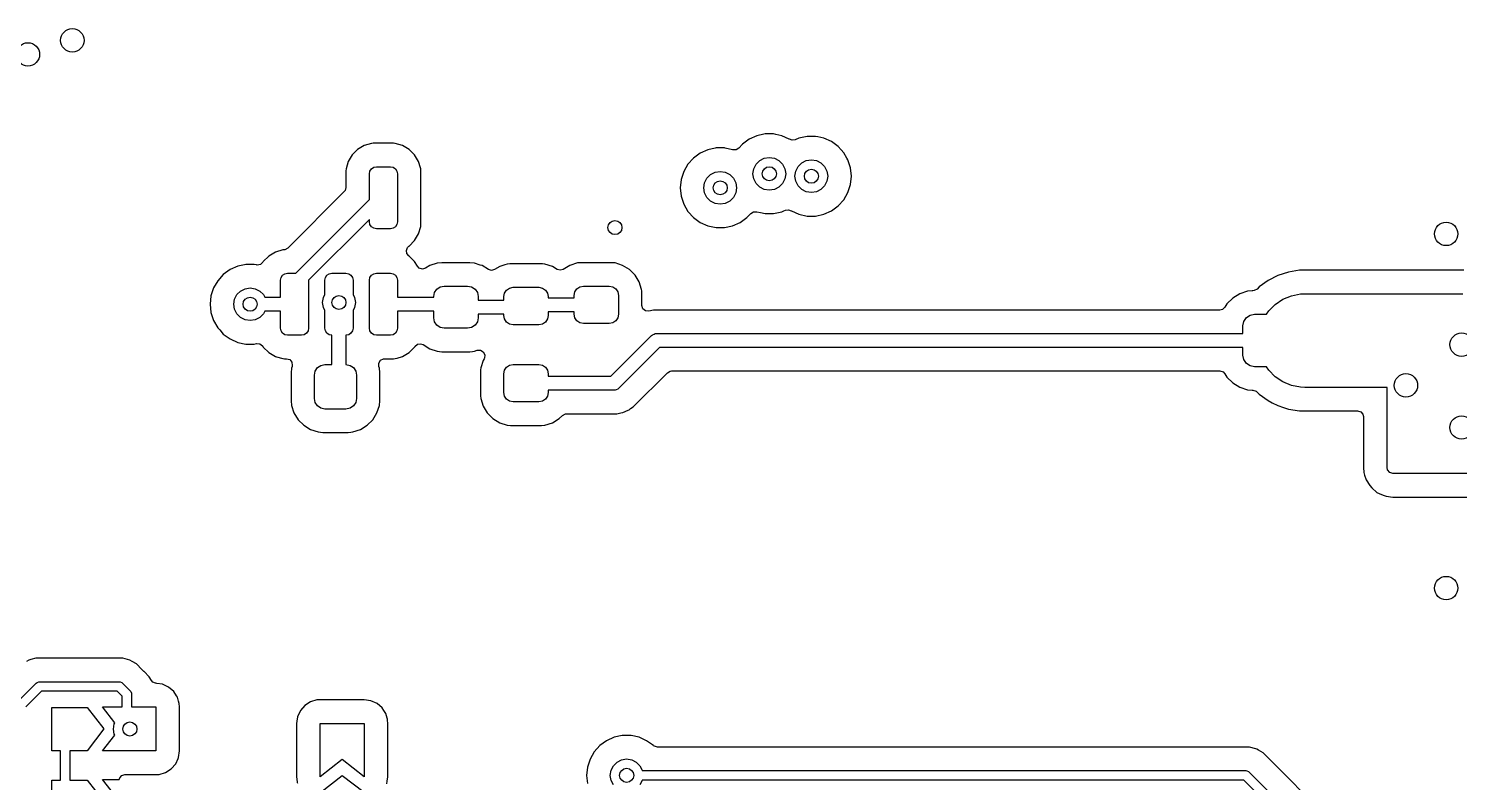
# Model space of a CAD drawing. Extents: x 70 to 224, y -154 to -54.
# Drawn here: x 137.47 to 168.05, y -88.85 to -72.75 of the extents above; entities that cross this region are included whole.
import ezdxf

# ---------------------------------------------------------------- set-up
doc = ezdxf.new("R2010")
doc.units = 0
doc.layers.add('BLACK', color=7, linetype='CONTINUOUS')

msp = doc.modelspace()

# ---------------------------------------------------------------- linework, layer by layer
at = {"layer": 'BLACK', "linetype": 'CONTINUOUS'}
for p, q in [((144.797426, -75.202402), (144.639606, -75.248254)), ((144.797432, -75.202401), (144.797426, -75.202402)), ((144.834298, -75.1995), (144.797432, -75.202401)), ((144.834306, -75.1995), (144.834298, -75.1995)), ((145.265694, -75.1995), (144.834306, -75.1995)), ((145.265701, -75.1995), (145.265694, -75.1995)), ((145.302567, -75.202401), (145.265701, -75.1995)), ((145.302573, -75.202402), (145.302567, -75.202401)), ((145.460393, -75.248254), (145.302573, -75.202402)), ((152.727768, -75.214475), (152.648203, -75.30284)), ((152.872408, -75.109387), (152.727768, -75.214475)), ((153.035728, -75.036672), (152.872408, -75.109387)), ((153.035733, -75.03667), (153.035728, -75.036672)), ((153.179954, -75.006015), (153.035733, -75.03667)), ((153.210609, -74.9995), (153.179954, -75.006015)), ((153.389391, -74.9995), (153.210609, -74.9995)), ((153.436594, -75.009533), (153.389391, -74.9995)), ((153.564265, -75.03667), (153.436594, -75.009533)), ((153.564267, -75.036671), (153.564265, -75.03667)), ((153.727593, -75.109388), (153.564267, -75.036671)), ((153.727594, -75.109389), (153.727593, -75.109388)), ((153.731214, -75.112019), (153.727594, -75.109389)), ((153.785284, -75.134265), (153.731214, -75.112019)), ((153.854534, -75.124981), (153.785284, -75.134265)), ((153.934178, -75.089522), (153.854534, -75.124981)), ((153.934183, -75.08952), (153.934178, -75.089522)), ((154.071888, -75.06025), (153.934183, -75.08952)), ((154.109058, -75.05235), (154.071888, -75.06025)), ((154.28784, -75.05235), (154.109058, -75.05235)), ((154.335043, -75.062383), (154.28784, -75.05235)), ((154.462714, -75.08952), (154.335043, -75.062383)), ((154.462716, -75.089521), (154.462714, -75.08952)), ((154.626042, -75.162238), (154.462716, -75.089521)), ((154.770679, -75.267324), (154.626042, -75.162238)), ((144.381917, -75.448137), (144.298255, -75.589603)), ((144.381923, -75.448129), (144.381917, -75.448137)), ((144.498129, -75.331923), (144.381923, -75.448129)), ((144.498137, -75.331917), (144.498129, -75.331923)), ((144.639603, -75.248255), (144.498137, -75.331917)), ((144.639606, -75.248254), (144.639603, -75.248255)), ((145.460396, -75.248255), (145.460393, -75.248254)), ((145.601862, -75.331917), (145.460396, -75.248255)), ((145.60187, -75.331923), (145.601862, -75.331917)), ((145.718076, -75.448129), (145.60187, -75.331923)), ((145.718079, -75.448133), (145.718076, -75.448129)), ((145.718081, -75.448135), (145.718079, -75.448133)), ((145.801744, -75.589602), (145.718081, -75.448135)), ((151.677768, -75.514475), (151.55814, -75.647336)), ((151.822408, -75.409387), (151.677768, -75.514475)), ((151.985728, -75.336672), (151.822408, -75.409387)), ((151.985733, -75.33667), (151.985728, -75.336672)), ((152.144896, -75.30284), (151.985733, -75.33667)), ((152.160609, -75.2995), (152.144896, -75.30284)), ((152.339391, -75.2995), (152.160609, -75.2995)), ((152.355104, -75.30284), (152.339391, -75.2995)), ((152.514262, -75.336669), (152.355104, -75.30284)), ((152.517738, -75.337799), (152.514262, -75.336669)), ((152.518859, -75.338157), (152.517738, -75.337799)), ((152.588716, -75.339488), (152.518859, -75.338157)), ((152.648203, -75.30284), (152.588716, -75.339488)), ((153.094275, -75.566844), (153.191844, -75.51713)), ((153.191844, -75.51713), (153.3, -75.5)), ((153.3, -75.5), (153.408156, -75.51713)), ((153.408156, -75.51713), (153.505725, -75.566844)), ((154.77068, -75.267325), (154.770679, -75.267324)), ((154.770681, -75.267326), (154.77068, -75.267325)), ((154.770684, -75.267328), (154.770681, -75.267326)), ((154.834135, -75.337799), (154.770684, -75.267328)), ((154.890308, -75.400185), (154.834135, -75.337799)), ((154.957524, -75.516607), (154.890308, -75.400185)), ((154.979698, -75.555014), (154.957524, -75.516607)), ((144.252401, -75.747432), (144.2495, -75.784298)), ((144.2495, -75.784298), (144.2495, -76.14293)), ((144.252402, -75.747426), (144.252401, -75.747432)), ((144.298254, -75.589606), (144.252402, -75.747426)), ((144.298255, -75.589603), (144.298254, -75.589606)), ((144.75, -75.85), (144.761418, -75.792597)), ((144.75, -76.401606), (144.75, -75.85)), ((144.761418, -75.792597), (144.793934, -75.743934)), ((144.793934, -75.743934), (144.842597, -75.711418)), ((144.842597, -75.711418), (144.9, -75.7)), ((144.9, -75.7), (145.2, -75.7)), ((145.2, -75.7), (145.257403, -75.711418)), ((145.257403, -75.711418), (145.306066, -75.743934)), ((145.306066, -75.743934), (145.338582, -75.792597)), ((145.338582, -75.792597), (145.35, -75.85)), ((145.35, -75.85), (145.35, -76.875)), ((145.801744, -75.589603), (145.801744, -75.589602)), ((145.801745, -75.589606), (145.801744, -75.589603)), ((145.841093, -75.725042), (145.801745, -75.589606)), ((145.847598, -75.747431), (145.841093, -75.725042)), ((145.8505, -75.784306), (145.847598, -75.747431)), ((145.8505, -76.15), (145.8505, -75.784306)), ((151.468747, -75.80217), (151.413504, -75.972192)), ((151.46875, -75.802164), (151.468747, -75.80217)), ((151.55814, -75.647336), (151.46875, -75.802164)), ((152.044275, -75.866844), (152.141844, -75.81713)), ((152.141844, -75.81713), (152.25, -75.8)), ((152.25, -75.8), (152.358156, -75.81713)), ((152.358156, -75.81713), (152.455725, -75.866844)), ((152.95, -75.85), (152.96713, -75.741844)), ((152.96713, -75.958156), (152.95, -75.85)), ((152.96713, -75.741844), (153.016844, -75.644275)), ((153.016844, -75.644275), (153.094275, -75.566844)), ((153.505725, -75.566844), (153.583156, -75.644275)), ((153.583156, -75.644275), (153.63287, -75.741844)), ((153.63287, -75.741844), (153.65, -75.85)), ((153.65, -75.85), (153.63287, -75.958156)), ((153.848449, -75.90285), (153.865579, -75.794694)), ((153.865579, -75.794694), (153.915293, -75.697125)), ((153.915293, -75.697125), (153.992724, -75.619694)), ((153.992724, -75.619694), (154.090293, -75.56998)), ((154.090293, -75.56998), (154.198449, -75.55285)), ((154.198449, -75.55285), (154.306605, -75.56998)), ((154.306605, -75.56998), (154.404174, -75.619694)), ((154.404174, -75.619694), (154.481605, -75.697125)), ((154.481605, -75.697125), (154.531319, -75.794694)), ((154.531319, -75.794694), (154.548449, -75.90285)), ((154.979701, -75.55502), (154.979698, -75.555014)), ((155.000517, -75.619086), (154.979701, -75.55502)), ((155.034946, -75.725047), (155.000517, -75.619086)), ((155.053634, -75.90285), (155.034946, -75.725047)), ((144.2495, -76.14293), (144.229815, -76.209969)), ((145.8505, -76.940694), (145.8505, -76.15)), ((151.413503, -75.972194), (151.394815, -76.15)), ((151.394815, -76.15), (151.413503, -76.327805)), ((151.413504, -75.972192), (151.413503, -75.972194)), ((151.9, -76.15), (151.91713, -76.041844)), ((151.91713, -76.258156), (151.9, -76.15)), ((151.91713, -76.041844), (151.966844, -75.944275)), ((151.966844, -75.944275), (152.044275, -75.866844)), ((152.455725, -75.866844), (152.533156, -75.944275)), ((152.533156, -75.944275), (152.58287, -76.041844)), ((152.58287, -76.041844), (152.6, -76.15)), ((152.6, -76.15), (152.58287, -76.258156)), ((153.016844, -76.055725), (152.96713, -75.958156)), ((153.094275, -76.133156), (153.016844, -76.055725)), ((153.191844, -76.18287), (153.094275, -76.133156)), ((153.505725, -76.133156), (153.408156, -76.18287)), ((153.583156, -76.055725), (153.505725, -76.133156)), ((153.63287, -75.958156), (153.583156, -76.055725)), ((153.865579, -76.011006), (153.848449, -75.90285)), ((153.915293, -76.108575), (153.865579, -76.011006)), ((153.992724, -76.186006), (153.915293, -76.108575)), ((154.481605, -76.108575), (154.404174, -76.186006)), ((154.531319, -76.011006), (154.481605, -76.108575)), ((154.548449, -75.90285), (154.531319, -76.011006)), ((154.979699, -76.250685), (155.034946, -76.080653)), ((155.034946, -76.080653), (155.053634, -75.90285)), ((144.213181, -76.230611), (143.004628, -77.439163)), ((143.176606, -77.975), (144.75, -76.401606)), ((144.229815, -76.209969), (144.213181, -76.230611)), ((151.413503, -76.327805), (151.413504, -76.327807)), ((151.413504, -76.327807), (151.468747, -76.497829)), ((151.966844, -76.355725), (151.91713, -76.258156)), ((152.044275, -76.433156), (151.966844, -76.355725)), ((152.141844, -76.48287), (152.044275, -76.433156)), ((152.455725, -76.433156), (152.358156, -76.48287)), ((152.533156, -76.355725), (152.455725, -76.433156)), ((152.58287, -76.258156), (152.533156, -76.355725)), ((153.3, -76.2), (153.191844, -76.18287)), ((153.408156, -76.18287), (153.3, -76.2)), ((154.090293, -76.23572), (153.992724, -76.186006)), ((154.198449, -76.25285), (154.090293, -76.23572)), ((154.306605, -76.23572), (154.198449, -76.25285)), ((154.404174, -76.186006), (154.306605, -76.23572)), ((154.770679, -76.538376), (154.890308, -76.405515)), ((154.890308, -76.405515), (154.979699, -76.250685)), ((151.468747, -76.497829), (151.46875, -76.497835)), ((151.46875, -76.497835), (151.558141, -76.652665)), ((151.558141, -76.652665), (151.567744, -76.66333)), ((151.567744, -76.66333), (151.677764, -76.785521)), ((152.25, -76.5), (152.141844, -76.48287)), ((152.358156, -76.48287), (152.25, -76.5)), ((152.82223, -76.785526), (152.901795, -76.697159)), ((152.901795, -76.697159), (152.961281, -76.660512)), ((152.961281, -76.660512), (153.031138, -76.661841)), ((153.031138, -76.661841), (153.032269, -76.662203)), ((153.032269, -76.662203), (153.03573, -76.663327)), ((153.03573, -76.663327), (153.035733, -76.663329)), ((153.035733, -76.663329), (153.035735, -76.663329)), ((153.035735, -76.663329), (153.035737, -76.66333)), ((153.035737, -76.66333), (153.108023, -76.678694)), ((153.108023, -76.678694), (153.210609, -76.7005)), ((153.210609, -76.7005), (153.21061, -76.7005)), ((153.21061, -76.7005), (153.389389, -76.7005)), ((153.389389, -76.7005), (153.389391, -76.7005)), ((153.389391, -76.7005), (153.564267, -76.663329)), ((153.564267, -76.663329), (153.608889, -76.643462)), ((153.608889, -76.643462), (153.643912, -76.627869)), ((153.643912, -76.627869), (153.713162, -76.618584)), ((153.713162, -76.618584), (153.767232, -76.640829)), ((153.767232, -76.640829), (153.770856, -76.643462)), ((153.770856, -76.643462), (153.934182, -76.716179)), ((153.934182, -76.716179), (154.109058, -76.75335)), ((154.109058, -76.75335), (154.109059, -76.75335)), ((154.109059, -76.75335), (154.287838, -76.75335)), ((154.287838, -76.75335), (154.28784, -76.75335)), ((154.28784, -76.75335), (154.462716, -76.716179)), ((154.462716, -76.716179), (154.626042, -76.643462)), ((154.626042, -76.643462), (154.770679, -76.538376)), ((144.75, -76.82587), (143.45, -78.12587)), ((144.75, -76.875), (144.75, -76.82587)), ((144.761418, -76.932403), (144.75, -76.875)), ((144.793934, -76.981066), (144.761418, -76.932403)), ((144.842597, -77.013582), (144.793934, -76.981066)), ((144.9, -77.025), (144.842597, -77.013582)), ((145.2, -77.025), (144.9, -77.025)), ((145.257403, -77.013582), (145.2, -77.025)), ((145.306066, -76.981066), (145.257403, -77.013582)), ((145.338582, -76.932403), (145.306066, -76.981066)), ((145.35, -76.875), (145.338582, -76.932403)), ((145.801744, -77.135398), (145.847598, -76.977569)), ((145.847598, -76.977569), (145.8505, -76.940694)), ((151.677764, -76.785521), (151.677767, -76.785523)), ((151.677767, -76.785523), (151.67777, -76.785526)), ((151.67777, -76.785526), (151.822407, -76.890612)), ((151.822407, -76.890612), (151.985733, -76.963329)), ((151.985733, -76.963329), (152.160609, -77.0005)), ((152.160609, -77.0005), (152.16061, -77.0005)), ((152.16061, -77.0005), (152.339389, -77.0005)), ((152.339389, -77.0005), (152.339391, -77.0005)), ((152.339391, -77.0005), (152.514267, -76.963329)), ((152.514267, -76.963329), (152.677593, -76.890612)), ((152.677593, -76.890612), (152.82223, -76.785526)), ((145.601865, -77.393081), (145.718081, -77.276865)), ((145.718081, -77.276865), (145.801744, -77.135398)), ((142.598133, -77.60692), (142.48192, -77.723134)), ((142.598137, -77.606917), (142.598133, -77.60692)), ((142.739603, -77.523255), (142.598137, -77.606917)), ((142.739606, -77.523254), (142.739603, -77.523255)), ((142.897426, -77.477402), (142.739606, -77.523254)), ((142.897431, -77.477401), (142.897426, -77.477402)), ((142.926677, -77.4751), (142.897431, -77.477401)), ((142.943305, -77.472648), (142.926677, -77.4751)), ((143.004628, -77.439163), (142.943305, -77.472648)), ((145.541362, -77.486923), (145.568006, -77.422333)), ((145.553866, -77.555664), (145.541362, -77.486923)), ((145.596409, -77.601227), (145.553866, -77.555664)), ((145.568006, -77.422333), (145.595921, -77.398144)), ((145.595702, -77.397861), (145.600911, -77.39382)), ((145.595921, -77.398144), (145.595702, -77.397861)), ((145.595702, -77.602139), (145.596409, -77.601227)), ((145.601353, -77.606522), (145.595702, -77.602139)), ((145.600911, -77.39382), (145.60155, -77.393267)), ((145.601549, -77.606732), (145.601353, -77.606522)), ((145.601865, -77.606919), (145.601549, -77.606732)), ((145.60155, -77.393267), (145.601865, -77.393081)), ((145.601866, -77.60692), (145.601865, -77.606919)), ((145.60187, -77.606923), (145.601866, -77.60692)), ((145.718076, -77.723129), (145.60187, -77.606923)), ((141.772408, -77.896887), (141.627768, -78.001975)), ((141.935728, -77.824172), (141.772408, -77.896887)), ((141.935733, -77.82417), (141.935728, -77.824172)), ((142.079954, -77.793515), (141.935733, -77.82417)), ((142.110609, -77.787), (142.079954, -77.793515)), ((142.289391, -77.787), (142.110609, -77.787)), ((142.332, -77.796056), (142.289391, -77.787)), ((142.339713, -77.797696), (142.332, -77.796056)), ((142.352407, -77.799713), (142.339713, -77.797696)), ((142.421149, -77.787212), (142.352407, -77.799713)), ((142.472221, -77.739531), (142.421149, -77.787212)), ((142.481914, -77.723142), (142.472221, -77.739531)), ((142.48192, -77.723134), (142.481914, -77.723142)), ((142.893934, -78.018934), (142.942597, -77.986418)), ((142.942597, -77.986418), (143, -77.975)), ((143, -77.975), (143.176606, -77.975)), ((143.843934, -78.018934), (143.892597, -77.986418)), ((143.892597, -77.986418), (143.95, -77.975)), ((143.95, -77.975), (144.25, -77.975)), ((144.25, -77.975), (144.307403, -77.986418)), ((144.307403, -77.986418), (144.356066, -78.018934)), ((144.793934, -78.018934), (144.842597, -77.986418)), ((144.842597, -77.986418), (144.9, -77.975)), ((144.9, -77.975), (145.2, -77.975)), ((145.2, -77.975), (145.257403, -77.986418)), ((145.257403, -77.986418), (145.306066, -78.018934)), ((145.718079, -77.723133), (145.718076, -77.723129)), ((145.718081, -77.723135), (145.718079, -77.723133)), ((145.777832, -77.82417), (145.718081, -77.723135)), ((145.779104, -77.82632), (145.777832, -77.82417)), ((145.816877, -77.866255), (145.779104, -77.82632)), ((145.88354, -77.887178), (145.816877, -77.866255)), ((145.950933, -77.868738), (145.88354, -77.887178)), ((146.0413, -77.812998), (145.950933, -77.868738)), ((146.041305, -77.812996), (146.0413, -77.812998)), ((146.202289, -77.759651), (146.041305, -77.812996)), ((146.202292, -77.75965), (146.202289, -77.759651)), ((146.301644, -77.749501), (146.202292, -77.75965)), ((146.301662, -77.7495), (146.301644, -77.749501)), ((146.898346, -77.7495), (146.301662, -77.7495)), ((146.997709, -77.759651), (146.898346, -77.7495)), ((147.118608, -77.799713), (146.997709, -77.759651)), ((147.158697, -77.812997), (147.118608, -77.799713)), ((147.158699, -77.812998), (147.158697, -77.812997)), ((147.158705, -77.813001), (147.158699, -77.812998)), ((147.295871, -77.897607), (147.158705, -77.813001)), ((147.357563, -77.916022), (147.295871, -77.897607)), ((147.425117, -77.898186), (147.357563, -77.916022)), ((147.535391, -77.831523), (147.425117, -77.898186)), ((147.558982, -77.824172), (147.535391, -77.831523)), ((147.643948, -77.797696), (147.558982, -77.824172)), ((147.697807, -77.780913), (147.643948, -77.797696)), ((147.749145, -77.776248), (147.697807, -77.780913)), ((147.768384, -77.7745), (147.749145, -77.776248)), ((148.431616, -77.7745), (147.768384, -77.7745)), ((148.452778, -77.776423), (148.431616, -77.7745)), ((148.502192, -77.780913), (148.452778, -77.776423)), ((148.502194, -77.780913), (148.502192, -77.780913)), ((148.502196, -77.780914), (148.502194, -77.780913)), ((148.664606, -77.831522), (148.502196, -77.780914)), ((148.765173, -77.892317), (148.664606, -77.831522)), ((148.825917, -77.910153), (148.765173, -77.892317)), ((148.893472, -77.892317), (148.825917, -77.910153)), ((149.035393, -77.806522), (148.893472, -77.892317)), ((149.197807, -77.755913), (149.035393, -77.806522)), ((149.249145, -77.751248), (149.197807, -77.755913)), ((149.268384, -77.7495), (149.249145, -77.751248)), ((149.931616, -77.7495), (149.268384, -77.7495)), ((149.952778, -77.751423), (149.931616, -77.7495)), ((150.002192, -77.755913), (149.952778, -77.751423)), ((150.002194, -77.755913), (150.002192, -77.755913)), ((150.002196, -77.755914), (150.002194, -77.755913)), ((150.164606, -77.806522), (150.002196, -77.755914)), ((150.308841, -77.893716), (150.164606, -77.806522)), ((150.310188, -77.89453), (150.308841, -77.893716)), ((150.430469, -78.014811), (150.310188, -77.89453)), ((164.398631, -77.948946), (164.174003, -78.021933)), ((164.631903, -77.912), (164.398631, -77.948946)), ((164.631908, -77.912), (164.631903, -77.912)), ((168.145592, -77.912), (164.631908, -77.912)), ((141.418747, -78.28967), (141.363504, -78.459692)), ((141.41875, -78.289664), (141.418747, -78.28967)), ((141.50814, -78.134836), (141.41875, -78.289664)), ((141.627768, -78.001975), (141.50814, -78.134836)), ((142.091844, -78.30463), (142.2, -78.2875)), ((142.2, -78.2875), (142.308156, -78.30463)), ((142.85, -78.125), (142.861418, -78.067597)), ((142.85, -78.4875), (142.85, -78.125)), ((142.861418, -78.067597), (142.893934, -78.018934)), ((143.45, -78.12587), (143.45, -79.15)), ((143.8, -78.125), (143.811418, -78.067597)), ((143.8, -78.427333), (143.8, -78.125)), ((143.811418, -78.067597), (143.843934, -78.018934)), ((144.356066, -78.018934), (144.388582, -78.067597)), ((144.388582, -78.067597), (144.4, -78.125)), ((144.4, -78.125), (144.4, -78.427333)), ((144.75, -78.125), (144.761418, -78.067597)), ((144.75, -79.15), (144.75, -78.125)), ((144.761418, -78.067597), (144.793934, -78.018934)), ((145.306066, -78.018934), (145.338582, -78.067597)), ((145.338582, -78.067597), (145.35, -78.125)), ((145.35, -78.125), (145.35, -78.4875)), ((146.190901, -78.315901), (146.263896, -78.267127)), ((146.263896, -78.267127), (146.35, -78.25)), ((146.35, -78.25), (146.85, -78.25)), ((146.85, -78.25), (146.936104, -78.267127)), ((146.936104, -78.267127), (147.009099, -78.315901)), ((147.683579, -78.333579), (147.748463, -78.290224)), ((147.748463, -78.290224), (147.825, -78.275)), ((147.825, -78.275), (148.375, -78.275)), ((148.375, -78.275), (148.451537, -78.290224)), ((148.451537, -78.290224), (148.516421, -78.333579)), ((149.183579, -78.308579), (149.248463, -78.265224)), ((149.248463, -78.265224), (149.325, -78.25)), ((149.325, -78.25), (149.875, -78.25)), ((149.875, -78.25), (149.951537, -78.265224)), ((149.951537, -78.265224), (150.016421, -78.308579)), ((150.43047, -78.014813), (150.430469, -78.014811)), ((150.430472, -78.014815), (150.43047, -78.014813)), ((150.518478, -78.160394), (150.430472, -78.014815)), ((150.569086, -78.322804), (150.518478, -78.160394)), ((163.772482, -78.267989), (163.727287, -78.313183)), ((163.772484, -78.267987), (163.772482, -78.267989)), ((163.963566, -78.129157), (163.772484, -78.267987)), ((164.174003, -78.021933), (163.963566, -78.129157)), ((141.363503, -78.459694), (141.344815, -78.6375)), ((141.363504, -78.459692), (141.363503, -78.459694)), ((141.85, -78.6375), (141.86713, -78.529344)), ((141.86713, -78.529344), (141.916844, -78.431775)), ((141.916844, -78.431775), (141.994275, -78.354344)), ((141.994275, -78.354344), (142.091844, -78.30463)), ((142.308156, -78.30463), (142.405725, -78.354344)), ((142.405725, -78.354344), (142.483156, -78.431775)), ((142.483156, -78.431775), (142.511549, -78.4875)), ((142.511549, -78.4875), (142.85, -78.4875)), ((143.75, -78.6), (143.76713, -78.491844)), ((143.76713, -78.708156), (143.75, -78.6)), ((143.76713, -78.491844), (143.8, -78.427333)), ((144.4, -78.427333), (144.43287, -78.491844)), ((144.43287, -78.491844), (144.45, -78.6)), ((144.45, -78.6), (144.43287, -78.708156)), ((145.35, -78.4875), (146.125, -78.4875)), ((146.125, -78.475), (146.142127, -78.388896)), ((146.125, -78.4875), (146.125, -78.475)), ((146.142127, -78.388896), (146.190901, -78.315901)), ((147.009099, -78.315901), (147.057873, -78.388896)), ((147.057873, -78.388896), (147.075, -78.475)), ((147.075, -78.475), (147.075, -78.55)), ((147.075, -78.55), (147.625, -78.55)), ((147.625, -78.475), (147.640224, -78.398463)), ((147.625, -78.55), (147.625, -78.475)), ((147.640224, -78.398463), (147.683579, -78.333579)), ((148.516421, -78.333579), (148.559776, -78.398463)), ((148.559776, -78.398463), (148.575, -78.475)), ((148.575, -78.475), (148.575, -78.5)), ((148.575, -78.5), (149.125, -78.5)), ((149.125, -78.45), (149.140224, -78.373463)), ((149.125, -78.5), (149.125, -78.45)), ((149.140224, -78.373463), (149.183579, -78.308579)), ((150.016421, -78.308579), (150.059776, -78.373463)), ((150.059776, -78.373463), (150.075, -78.45)), ((150.075, -78.45), (150.075, -78.85)), ((150.571512, -78.3495), (150.569086, -78.322804)), ((150.5755, -78.393386), (150.571512, -78.3495)), ((150.5755, -78.660222), (150.5755, -78.393386)), ((163.206342, -78.507289), (163.082289, -78.631342)), ((163.355663, -78.415187), (163.206342, -78.507289)), ((163.355668, -78.415185), (163.355663, -78.415187)), ((163.5222, -78.360001), (163.355668, -78.415185)), ((163.522202, -78.360001), (163.5222, -78.360001)), ((163.624981, -78.349501), (163.522202, -78.360001)), ((163.625001, -78.3495), (163.624981, -78.349501)), ((163.639615, -78.3495), (163.625001, -78.3495)), ((163.665964, -78.346667), (163.639615, -78.3495)), ((163.727287, -78.313183), (163.665964, -78.346667)), ((164.115607, -78.63949), (164.278603, -78.530579)), ((164.278603, -78.530579), (164.459715, -78.45556)), ((164.459715, -78.45556), (164.651983, -78.417315)), ((164.651983, -78.417315), (164.75, -78.4125)), ((164.75, -78.4125), (168.0275, -78.4125)), ((168.0275, -78.4125), (168.125517, -78.417315)), ((141.344815, -78.6375), (141.363503, -78.815305)), ((141.363503, -78.815305), (141.363504, -78.815307)), ((141.363504, -78.815307), (141.418747, -78.985329)), ((141.86713, -78.745656), (141.85, -78.6375)), ((141.916844, -78.843225), (141.86713, -78.745656)), ((141.994275, -78.920656), (141.916844, -78.843225)), ((142.483156, -78.843225), (142.405725, -78.920656)), ((142.511549, -78.7875), (142.483156, -78.843225)), ((142.85, -78.7875), (142.511549, -78.7875)), ((142.85, -79.15), (142.85, -78.7875)), ((143.8, -78.772666), (143.76713, -78.708156)), ((143.8, -79.15), (143.8, -78.772666)), ((144.43287, -78.708156), (144.4, -78.772666)), ((144.4, -78.772666), (144.4, -79.15)), ((146.125, -78.7875), (145.35, -78.7875)), ((145.35, -78.7875), (145.35, -79.15)), ((146.125, -78.925), (146.125, -78.7875)), ((147.625, -78.85), (147.075, -78.85)), ((147.075, -78.85), (147.075, -78.925)), ((147.625, -78.875), (147.625, -78.85)), ((147.640224, -78.951537), (147.625, -78.875)), ((148.575, -78.875), (148.559776, -78.951537)), ((149.125, -78.8), (148.575, -78.8)), ((148.575, -78.8), (148.575, -78.875)), ((149.125, -78.85), (149.125, -78.8)), ((149.140224, -78.926537), (149.125, -78.85)), ((150.075, -78.85), (150.059776, -78.926537)), ((150.575678, -78.666859), (150.5755, -78.660222)), ((150.598922, -78.732749), (150.575678, -78.666859)), ((150.6541, -78.775612), (150.598922, -78.732749)), ((150.723691, -78.781839), (150.6541, -78.775612)), ((150.823428, -78.762), (150.723691, -78.781839)), ((162.932492, -78.762), (150.823428, -78.762)), ((162.986083, -78.749821), (162.932492, -78.762)), ((163.038031, -78.703097), (162.986083, -78.749821)), ((163.082289, -78.631342), (163.038031, -78.703097)), ((163.498223, -78.923223), (163.579329, -78.86903)), ((163.579329, -78.86903), (163.675, -78.85)), ((163.675, -78.85), (163.928952, -78.85)), ((163.928952, -78.85), (163.97699, -78.778107)), ((163.97699, -78.778107), (164.115607, -78.63949)), ((141.418747, -78.985329), (141.41875, -78.985335)), ((141.41875, -78.985335), (141.508141, -79.140165)), ((141.508141, -79.140165), (141.549812, -79.186446)), ((141.549812, -79.186446), (141.627764, -79.273021)), ((142.091844, -78.97037), (141.994275, -78.920656)), ((142.2, -78.9875), (142.091844, -78.97037)), ((142.308156, -78.97037), (142.2, -78.9875)), ((142.405725, -78.920656), (142.308156, -78.97037)), ((142.861418, -79.207403), (142.85, -79.15)), ((142.893934, -79.256066), (142.861418, -79.207403)), ((143.438582, -79.207403), (143.406066, -79.256066)), ((143.45, -79.15), (143.438582, -79.207403)), ((143.811418, -79.207403), (143.8, -79.15)), ((143.843934, -79.256066), (143.811418, -79.207403)), ((144.388582, -79.207403), (144.356066, -79.256066)), ((144.4, -79.15), (144.388582, -79.207403)), ((144.761418, -79.207403), (144.75, -79.15)), ((144.793934, -79.256066), (144.761418, -79.207403)), ((145.338582, -79.207403), (145.306066, -79.256066)), ((145.35, -79.15), (145.338582, -79.207403)), ((146.142127, -79.011104), (146.125, -78.925)), ((146.190901, -79.084099), (146.142127, -79.011104)), ((146.263896, -79.132873), (146.190901, -79.084099)), ((146.35, -79.15), (146.263896, -79.132873)), ((146.85, -79.15), (146.35, -79.15)), ((146.936104, -79.132873), (146.85, -79.15)), ((147.009099, -79.084099), (146.936104, -79.132873)), ((147.057873, -79.011104), (147.009099, -79.084099)), ((147.075, -78.925), (147.057873, -79.011104)), ((147.683579, -79.016421), (147.640224, -78.951537)), ((147.748463, -79.059776), (147.683579, -79.016421)), ((147.825, -79.075), (147.748463, -79.059776)), ((148.375, -79.075), (147.825, -79.075)), ((148.451537, -79.059776), (148.375, -79.075)), ((148.516421, -79.016421), (148.451537, -79.059776)), ((148.559776, -78.951537), (148.516421, -79.016421)), ((149.183579, -78.991421), (149.140224, -78.926537)), ((149.248463, -79.034776), (149.183579, -78.991421)), ((149.325, -79.05), (149.248463, -79.034776)), ((149.875, -79.05), (149.325, -79.05)), ((149.951537, -79.034776), (149.875, -79.05)), ((150.016421, -78.991421), (149.951537, -79.034776)), ((150.059776, -78.926537), (150.016421, -78.991421)), ((163.425, -79.1), (163.44403, -79.004329)), ((163.425, -79.2625), (163.425, -79.1)), ((163.44403, -79.004329), (163.498223, -78.923223)), ((141.627764, -79.273021), (141.627767, -79.273023)), ((141.627767, -79.273023), (141.62777, -79.273026)), ((141.62777, -79.273026), (141.772407, -79.378112)), ((141.772407, -79.378112), (141.935733, -79.450829)), ((141.935733, -79.450829), (142.110609, -79.488)), ((142.110609, -79.488), (142.11061, -79.488)), ((142.11061, -79.488), (142.289388, -79.488)), ((142.289388, -79.488), (142.289391, -79.488)), ((142.289391, -79.488), (142.339713, -79.477303)), ((142.339713, -79.477303), (142.409376, -79.482618)), ((142.409376, -79.482618), (142.46511, -79.524754)), ((142.46511, -79.524754), (142.472224, -79.535472)), ((142.942597, -79.288582), (142.893934, -79.256066)), ((143, -79.3), (142.942597, -79.288582)), ((143.3, -79.3), (143, -79.3)), ((143.357403, -79.288582), (143.3, -79.3)), ((143.406066, -79.256066), (143.357403, -79.288582)), ((143.892597, -79.288582), (143.843934, -79.256066)), ((143.95, -79.3), (143.892597, -79.288582)), ((143.95, -79.925), (143.95, -79.3)), ((144.307403, -79.288582), (144.25, -79.3)), ((144.25, -79.3), (144.25, -79.925)), ((144.356066, -79.256066), (144.307403, -79.288582)), ((144.842597, -79.288582), (144.793934, -79.256066)), ((144.9, -79.3), (144.842597, -79.288582)), ((145.2, -79.3), (144.9, -79.3)), ((145.257403, -79.288582), (145.2, -79.3)), ((145.306066, -79.256066), (145.257403, -79.288582)), ((145.724936, -79.540272), (145.776002, -79.492588)), ((145.776002, -79.492588), (145.844743, -79.480081)), ((145.844743, -79.480081), (145.896767, -79.497852)), ((145.896767, -79.497852), (146.041294, -79.586998)), ((149.912868, -80.175), (150.781434, -79.306434)), ((150.781434, -79.306434), (150.804165, -79.287779)), ((150.804165, -79.287779), (150.83979, -79.273023)), ((150.83979, -79.273023), (150.858236, -79.265382)), ((150.858236, -79.265382), (150.8875, -79.2625)), ((150.8875, -79.2625), (163.425, -79.2625)), ((142.472224, -79.535472), (142.481916, -79.551861)), ((142.481916, -79.551861), (142.481923, -79.55187)), ((142.481923, -79.55187), (142.598129, -79.668076)), ((142.598129, -79.668076), (142.598133, -79.668079)), ((142.598133, -79.668079), (142.598135, -79.668081)), ((142.598135, -79.668081), (142.739602, -79.751744)), ((142.739602, -79.751744), (142.765913, -79.759388)), ((142.765913, -79.759388), (142.897426, -79.797597)), ((142.897426, -79.797597), (142.897429, -79.797597)), ((142.897429, -79.797597), (142.897431, -79.797598)), ((142.897431, -79.797598), (142.934306, -79.8005)), ((142.934306, -79.8005), (142.979798, -79.8005)), ((142.979798, -79.8005), (143.046837, -79.820185)), ((143.046837, -79.820185), (143.092592, -79.872989)), ((144.985826, -79.833634), (145.048346, -79.802441)), ((145.048346, -79.802441), (145.070202, -79.8005)), ((145.070202, -79.8005), (145.265686, -79.8005)), ((145.265686, -79.8005), (145.265694, -79.8005)), ((145.265694, -79.8005), (145.302569, -79.797598)), ((145.302569, -79.797598), (145.302571, -79.797597)), ((145.302571, -79.797597), (145.302573, -79.797597)), ((145.302573, -79.797597), (145.344191, -79.785505)), ((145.344191, -79.785505), (145.460398, -79.751744)), ((145.460398, -79.751744), (145.601865, -79.668081)), ((145.601865, -79.668081), (145.718081, -79.551865)), ((145.718081, -79.551865), (145.724936, -79.540272)), ((146.041294, -79.586998), (146.041297, -79.586999)), ((146.041297, -79.586999), (146.041303, -79.587003)), ((146.041303, -79.587003), (146.202292, -79.640349)), ((146.202292, -79.640349), (146.301655, -79.6505)), ((146.301655, -79.6505), (146.898344, -79.650499)), ((146.898344, -79.650499), (146.898352, -79.650498)), ((146.898352, -79.650498), (146.898355, -79.650498)), ((146.898355, -79.650498), (146.95276, -79.64494)), ((146.95276, -79.64494), (146.997708, -79.640349)), ((146.997708, -79.640349), (147.056063, -79.621011)), ((147.056063, -79.621011), (147.125891, -79.618609)), ((147.125891, -79.618609), (147.185933, -79.65434)), ((147.201186, -79.802866), (147.181522, -79.835394)), ((147.185933, -79.65434), (147.217126, -79.71686)), ((147.209567, -79.786319), (147.201186, -79.802866)), ((147.217126, -79.71686), (147.209567, -79.786319)), ((150.949632, -79.5625), (150.081066, -80.431066)), ((163.425, -79.5625), (150.949632, -79.5625)), ((163.425, -79.725), (163.425, -79.5625)), ((163.44403, -79.820671), (163.425, -79.725)), ((163.498223, -79.901777), (163.44403, -79.820671)), ((143.084651, -80.00229), (143.0745, -80.101647)), ((143.0745, -80.101647), (143.0745, -80.698337)), ((143.097504, -79.963504), (143.084651, -80.00229)), ((143.092592, -79.872989), (143.102536, -79.942147)), ((143.102536, -79.942147), (143.097504, -79.963504)), ((143.575, -80.15), (143.592127, -80.063896)), ((143.592127, -80.063896), (143.640901, -79.990901)), ((143.640901, -79.990901), (143.713896, -79.942127)), ((143.713896, -79.942127), (143.8, -79.925)), ((143.8, -79.925), (143.95, -79.925)), ((144.25, -79.925), (144.336104, -79.942127)), ((144.336104, -79.942127), (144.409099, -79.990901)), ((144.409099, -79.990901), (144.457873, -80.063896)), ((144.457873, -80.063896), (144.475, -80.15)), ((144.950094, -79.893676), (144.985826, -79.833634)), ((144.952496, -79.963504), (144.950094, -79.893676)), ((144.965348, -80.002289), (144.952496, -79.963504)), ((144.965349, -80.002292), (144.965348, -80.002289)), ((144.974754, -80.094366), (144.965349, -80.002292)), ((144.975499, -80.101656), (144.974754, -80.094366)), ((144.9755, -80.698345), (144.975499, -80.101656)), ((147.127122, -80.039526), (147.1245, -80.068384)), ((147.1245, -80.068384), (147.1245, -80.581616)), ((147.130913, -79.997807), (147.127122, -80.039526)), ((147.181522, -79.835394), (147.130913, -79.997807)), ((147.625, -80.125), (147.640224, -80.048463)), ((147.625, -80.525), (147.625, -80.125)), ((147.640224, -80.048463), (147.683579, -79.983579)), ((147.683579, -79.983579), (147.748463, -79.940224)), ((147.748463, -79.940224), (147.825, -79.925)), ((147.825, -79.925), (148.375, -79.925)), ((148.375, -79.925), (148.451537, -79.940224)), ((148.451537, -79.940224), (148.516421, -79.983579)), ((148.516421, -79.983579), (148.559776, -80.048463)), ((148.559776, -80.048463), (148.575, -80.125)), ((148.575, -80.125), (148.575, -80.175)), ((150.389669, -80.830277), (151.120627, -80.099319)), ((151.120627, -80.099319), (151.18195, -80.065834)), ((151.18195, -80.065834), (151.208308, -80.063)), ((151.208308, -80.063), (162.932492, -80.063)), ((162.932492, -80.063), (162.999531, -80.082685)), ((162.999531, -80.082685), (163.038029, -80.121901)), ((163.038029, -80.121901), (163.082288, -80.193656)), ((163.579329, -79.95597), (163.498223, -79.901777)), ((163.675, -79.975), (163.579329, -79.95597)), ((163.928952, -79.975), (163.675, -79.975)), ((163.97699, -80.046893), (163.928952, -79.975)), ((164.115607, -80.18551), (163.97699, -80.046893)), ((143.575, -80.65), (143.575, -80.15)), ((144.475, -80.15), (144.475, -80.65)), ((148.575, -80.175), (149.912868, -80.175)), ((150.081066, -80.431066), (150.058335, -80.449721)), ((163.082288, -80.193656), (163.206344, -80.317712)), ((163.206344, -80.317712), (163.355666, -80.409814)), ((163.355666, -80.409814), (163.522203, -80.464999)), ((164.278603, -80.294421), (164.115607, -80.18551)), ((164.459715, -80.36944), (164.278603, -80.294421)), ((164.651983, -80.407685), (164.459715, -80.36944)), ((164.75, -80.4125), (164.651983, -80.407685)), ((166.505, -80.4125), (164.75, -80.4125)), ((166.505, -82.126), (166.505, -80.4125)), ((143.0745, -80.698337), (143.074501, -80.698355)), ((143.074501, -80.698355), (143.08465, -80.797707)), ((143.592127, -80.736104), (143.575, -80.65)), ((143.640901, -80.809099), (143.592127, -80.736104)), ((144.457873, -80.736104), (144.409099, -80.809099)), ((144.475, -80.65), (144.457873, -80.736104)), ((144.965349, -80.797708), (144.9755, -80.698345)), ((147.1245, -80.581616), (147.125394, -80.591451)), ((147.125394, -80.591451), (147.130913, -80.652192)), ((147.130913, -80.652192), (147.130913, -80.652194)), ((147.130913, -80.652194), (147.130914, -80.652196)), ((147.130914, -80.652196), (147.181522, -80.814606)), ((147.640224, -80.601537), (147.625, -80.525)), ((147.683579, -80.666421), (147.640224, -80.601537)), ((147.748463, -80.709776), (147.683579, -80.666421)), ((147.825, -80.725), (147.748463, -80.709776)), ((148.375, -80.725), (147.825, -80.725)), ((148.451537, -80.709776), (148.375, -80.725)), ((148.516421, -80.666421), (148.451537, -80.709776)), ((148.559776, -80.601537), (148.516421, -80.666421)), ((148.575, -80.525), (148.559776, -80.601537)), ((149.975, -80.475), (148.575, -80.475)), ((148.575, -80.475), (148.575, -80.525)), ((150.004264, -80.472118), (149.975, -80.475)), ((150.026661, -80.46284), (150.004264, -80.472118)), ((150.058335, -80.449721), (150.026661, -80.46284)), ((163.522203, -80.464999), (163.624991, -80.4755)), ((163.624991, -80.4755), (163.639605, -80.475499)), ((163.639605, -80.475499), (163.706644, -80.49518)), ((163.706644, -80.49518), (163.727291, -80.511818)), ((163.727291, -80.511818), (163.77249, -80.557017)), ((163.77249, -80.557017), (163.963567, -80.695843)), ((163.963567, -80.695843), (164.052717, -80.741267)), ((164.052717, -80.741267), (164.174003, -80.803066)), ((143.08465, -80.797707), (143.084651, -80.79771)), ((143.084651, -80.79771), (143.137996, -80.958694)), ((143.137996, -80.958694), (143.138001, -80.958705)), ((143.138001, -80.958705), (143.227029, -81.10304)), ((143.713896, -80.857873), (143.640901, -80.809099)), ((143.8, -80.875), (143.713896, -80.857873)), ((144.25, -80.875), (143.8, -80.875)), ((144.336104, -80.857873), (144.25, -80.875)), ((144.409099, -80.809099), (144.336104, -80.857873)), ((144.822968, -81.103044), (144.912003, -80.958697)), ((144.912003, -80.958697), (144.965349, -80.797708)), ((147.181522, -80.814606), (147.268628, -80.958697)), ((147.268628, -80.958697), (147.26953, -80.960188)), ((147.26953, -80.960188), (147.389811, -81.080469)), ((148.810185, -81.080472), (148.878839, -81.011817)), ((148.878839, -81.011817), (148.94016, -80.978334)), ((148.94016, -80.978334), (148.966519, -80.9755)), ((148.966519, -80.9755), (150.039071, -80.9755)), ((150.039071, -80.9755), (150.123615, -80.958682)), ((150.123615, -80.958682), (150.164744, -80.950501)), ((150.164744, -80.950501), (150.283127, -80.901465)), ((150.283127, -80.901465), (150.301359, -80.889283)), ((150.301359, -80.889283), (150.32116, -80.876053)), ((150.32116, -80.876053), (150.335401, -80.866537)), ((150.335401, -80.866537), (150.389669, -80.830277)), ((164.174003, -80.803066), (164.174005, -80.803066)), ((164.174005, -80.803066), (164.174008, -80.803068)), ((164.174008, -80.803068), (164.294412, -80.842189)), ((164.294412, -80.842189), (164.398631, -80.876053)), ((164.398631, -80.876053), (164.631903, -80.913)), ((164.631903, -80.913), (164.631908, -80.913)), ((164.631908, -80.913), (165.8755, -80.913)), ((165.8755, -80.913), (165.942539, -80.932685)), ((165.942539, -80.932685), (165.988294, -80.985489)), ((165.988294, -80.985489), (165.9995, -81.037)), ((165.9995, -81.037), (165.9995, -82.126)), ((143.227029, -81.10304), (143.227032, -81.103044)), ((143.227032, -81.103044), (143.346955, -81.222967)), ((143.346955, -81.222967), (143.346959, -81.22297)), ((143.346959, -81.22297), (143.491294, -81.311998)), ((143.491294, -81.311998), (143.491297, -81.311999)), ((143.491297, -81.311999), (143.491303, -81.312003)), ((143.491303, -81.312003), (143.652292, -81.365349)), ((144.397708, -81.365349), (144.558697, -81.312003)), ((144.558697, -81.312003), (144.703044, -81.222968)), ((144.703044, -81.222968), (144.822968, -81.103044)), ((147.389811, -81.080469), (147.389813, -81.08047)), ((147.389813, -81.08047), (147.389815, -81.080472)), ((147.389815, -81.080472), (147.535394, -81.168478)), ((147.535394, -81.168478), (147.697804, -81.219086)), ((147.697804, -81.219086), (147.768384, -81.2255)), ((147.768384, -81.2255), (147.768387, -81.2255)), ((147.768387, -81.2255), (148.431613, -81.2255)), ((148.431613, -81.2255), (148.431616, -81.2255)), ((148.431616, -81.2255), (148.502196, -81.219086)), ((148.502196, -81.219086), (148.664606, -81.168478)), ((148.664606, -81.168478), (148.810185, -81.080472)), ((143.652292, -81.365349), (143.751655, -81.3755)), ((143.751655, -81.3755), (144.298344, -81.375499)), ((144.298344, -81.375499), (144.298352, -81.375498)), ((144.298352, -81.375498), (144.298355, -81.375498)), ((144.298355, -81.375498), (144.35276, -81.36994)), ((144.35276, -81.36994), (144.397708, -81.365349)), ((165.9995, -82.126), (165.999501, -82.126009)), ((165.999501, -82.126009), (166.011052, -82.23345)), ((166.011052, -82.23345), (166.011054, -82.233462)), ((166.011054, -82.233462), (166.02226, -82.284972)), ((166.516206, -82.177511), (166.505, -82.126)), ((166.561961, -82.230315), (166.516206, -82.177511)), ((166.629, -82.25), (166.561961, -82.230315)), ((180.23, -82.25), (166.629, -82.25)), ((166.02226, -82.284972), (166.056383, -82.387497)), ((166.056383, -82.387497), (166.056386, -82.387503)), ((166.056386, -82.387503), (166.134171, -82.508537)), ((166.134171, -82.508537), (166.134179, -82.508548)), ((166.134179, -82.508548), (166.179923, -82.56134)), ((166.179923, -82.56134), (166.179926, -82.561343)), ((166.179926, -82.561343), (166.17993, -82.561347)), ((166.17993, -82.561347), (166.288664, -82.655567)), ((166.288664, -82.655567), (166.288667, -82.655568)), ((166.288667, -82.655568), (166.288668, -82.655569)), ((166.288668, -82.655569), (166.339601, -82.67883)), ((166.339601, -82.67883), (166.419541, -82.715338)), ((166.419541, -82.715338), (166.48658, -82.735023)), ((166.48658, -82.735023), (166.486584, -82.735024)), ((166.486584, -82.735024), (166.629, -82.7555)), ((166.629, -82.7555), (179.6005, -82.7555)), ((137.468209, -86.240425), (137.418096, -86.269359)), ((137.46821, -86.240424), (137.468209, -86.240425)), ((137.513587, -86.228265), (137.46821, -86.240424)), ((137.620943, -86.199499), (137.513587, -86.228265)), ((137.779057, -86.199499), (137.620943, -86.199499)), ((137.786653, -86.199499), (137.779057, -86.199499)), ((137.786669, -86.1995), (137.786653, -86.199499)), ((139.313331, -86.1995), (137.786669, -86.1995)), ((139.313347, -86.199499), (139.313331, -86.1995)), ((139.320943, -86.199499), (139.313347, -86.199499)), ((139.479057, -86.199499), (139.320943, -86.199499)), ((139.631785, -86.240423), (139.479057, -86.199499)), ((139.6819, -86.269358), (139.631785, -86.240423)), ((139.681904, -86.269359), (139.6819, -86.269358)), ((139.681904, -86.26936), (139.681904, -86.269359)), ((139.768716, -86.31948), (139.681904, -86.26936)), ((139.768717, -86.319481), (139.768716, -86.31948)), ((139.887588, -86.438352), (139.768717, -86.319481)), ((139.88759, -86.438355), (139.887588, -86.438352)), ((139.929374, -86.480139), (139.88759, -86.438355)), ((139.929385, -86.480149), (139.929374, -86.480139)), ((139.933715, -86.484479), (139.929385, -86.480149)), ((139.933716, -86.48448), (139.933715, -86.484479)), ((140.04552, -86.596284), (139.933716, -86.48448)), ((137.293578, -87.065), (137.629289, -86.729289)), ((137.629289, -86.729289), (137.644443, -86.716853)), ((137.644443, -86.716853), (137.680491, -86.701921)), ((137.680491, -86.701921), (137.7, -86.7)), ((137.7, -86.7), (139.4, -86.7)), ((139.4, -86.7), (139.419509, -86.701921)), ((139.419509, -86.701921), (139.455557, -86.716853)), ((139.455557, -86.716853), (139.470711, -86.729289)), ((139.470711, -86.729289), (139.635711, -86.894289)), ((140.045521, -86.596286), (140.04552, -86.596284)), ((140.045522, -86.596287), (140.045521, -86.596286)), ((140.089843, -86.673056), (140.045522, -86.596287)), ((140.122902, -86.710312), (140.089843, -86.673056)), ((140.180892, -86.731952), (140.122902, -86.710312)), ((140.180617, -86.73387), (140.180892, -86.731952)), ((140.184999, -86.7345), (140.180617, -86.73387)), ((140.185, -86.7345), (140.184999, -86.7345)), ((140.208913, -86.737938), (140.185, -86.7345)), ((140.327414, -86.754975), (140.208913, -86.737938)), ((140.327419, -86.754976), (140.327414, -86.754975)), ((140.45829, -86.814744), (140.327419, -86.754976)), ((140.458294, -86.814746), (140.45829, -86.814744)), ((140.458297, -86.814748), (140.458294, -86.814746)), ((140.458299, -86.81475), (140.458297, -86.814748)), ((140.567028, -86.908965), (140.458299, -86.81475)), ((137.741422, -86.9), (137.405711, -87.235711)), ((139.358578, -86.9), (137.741422, -86.9)), ((139.465, -87.006422), (139.358578, -86.9)), ((139.465, -87.24), (139.465, -87.006422)), ((139.635711, -86.894289), (139.648147, -86.909442)), ((139.648147, -86.909442), (139.649485, -86.912673)), ((139.649485, -86.912673), (139.663079, -86.945491)), ((139.663079, -86.945491), (139.665, -86.965)), ((139.665, -86.965), (139.665, -87.24)), ((140.567032, -86.908969), (140.567028, -86.908965)), ((140.624977, -86.999134), (140.567032, -86.908969)), ((140.644819, -87.030008), (140.624977, -86.999134)), ((140.669862, -87.115296), (140.644819, -87.030008)), ((140.684381, -87.164744), (140.669862, -87.115296)), ((140.685355, -87.16806), (140.684381, -87.164744)), ((140.6905, -87.24), (140.685355, -87.16806)), ((143.490005, -87.130182), (143.368969, -87.207967)), ((143.628059, -87.089644), (143.490005, -87.130182)), ((143.699997, -87.0845), (143.628059, -87.089644)), ((143.7, -87.0845), (143.699997, -87.0845)), ((144.64, -87.0845), (143.7, -87.0845)), ((144.782414, -87.104975), (144.64, -87.0845)), ((144.782419, -87.104976), (144.782414, -87.104975)), ((144.91329, -87.164744), (144.782419, -87.104976)), ((144.913294, -87.164746), (144.91329, -87.164744)), ((144.913297, -87.164748), (144.913294, -87.164746)), ((144.913299, -87.16475), (144.913297, -87.164748)), ((145.022028, -87.258965), (144.913299, -87.16475)), ((137.965, -88.18), (137.965, -87.25)), ((137.965, -87.25), (138.715, -87.25)), ((138.715, -87.25), (139.075, -87.71)), ((139.310091, -87.576737), (139.045, -87.24)), ((139.045, -87.24), (139.465, -87.24)), ((139.665, -87.24), (140.185, -87.24)), ((140.185, -87.24), (140.185, -88.18)), ((140.6905, -88.18), (140.6905, -87.24)), ((143.214975, -87.447585), (143.201359, -87.542292)), ((143.214976, -87.44758), (143.214975, -87.447585)), ((143.274744, -87.316709), (143.214976, -87.44758)), ((143.27475, -87.3167), (143.274744, -87.316709)), ((143.368965, -87.207971), (143.27475, -87.3167)), ((143.368969, -87.207967), (143.368965, -87.207971)), ((145.022032, -87.258969), (145.022028, -87.258965)), ((145.059133, -87.3167), (145.022032, -87.258969)), ((145.099819, -87.380008), (145.059133, -87.3167)), ((145.129326, -87.4805), (145.099819, -87.380008)), ((139.075, -87.71), (138.715, -88.18)), ((139.279963, -87.710405), (139.297093, -87.602249)), ((139.297093, -87.818561), (139.279963, -87.710405)), ((139.297093, -87.602249), (139.310091, -87.576737)), ((143.201359, -87.542292), (143.1945, -87.59)), ((143.1945, -87.59), (143.1945, -88.73)), ((143.7, -88.73), (143.7, -87.59)), ((143.7, -87.59), (144.64, -87.59)), ((144.64, -87.59), (144.64, -88.73)), ((145.135106, -87.500185), (145.129326, -87.4805)), ((145.140355, -87.51806), (145.135106, -87.500185)), ((145.1455, -87.59), (145.140355, -87.51806)), ((145.1455, -88.73), (145.1455, -87.59)), ((139.045, -88.18), (139.309841, -87.84358)), ((139.309841, -87.84358), (139.297093, -87.818561)), ((149.677768, -88.064475), (149.55814, -88.197336)), ((149.822408, -87.959387), (149.677768, -88.064475)), ((149.985728, -87.886672), (149.822408, -87.959387)), ((149.985733, -87.88667), (149.985728, -87.886672)), ((150.151393, -87.851459), (149.985733, -87.88667)), ((150.160609, -87.8495), (150.151393, -87.851459)), ((150.339391, -87.8495), (150.160609, -87.8495)), ((150.348607, -87.851459), (150.339391, -87.8495)), ((150.514265, -87.88667), (150.348607, -87.851459)), ((150.514267, -87.886671), (150.514265, -87.88667)), ((150.677593, -87.959388), (150.514267, -87.886671)), ((150.82223, -88.064474), (150.677593, -87.959388)), ((150.822233, -88.064477), (150.82223, -88.064474)), ((150.825755, -88.067649), (150.822233, -88.064477)), ((150.84169, -88.079815), (150.825755, -88.067649)), ((150.908729, -88.0995), (150.84169, -88.079815)), ((138.145, -88.18), (137.965, -88.18)), ((138.145, -88.8), (138.145, -88.18)), ((138.715, -88.18), (138.345, -88.18)), ((138.345, -88.18), (138.345, -88.8)), ((140.185, -88.18), (139.045, -88.18)), ((140.610254, -88.453294), (140.66304, -88.337709)), ((140.66304, -88.337709), (140.670023, -88.322419)), ((140.670023, -88.322419), (140.670024, -88.322414)), ((140.670024, -88.322414), (140.6905, -88.18)), ((144.17, -88.36), (143.7, -88.73)), ((144.64, -88.73), (144.17, -88.36)), ((149.468747, -88.35217), (149.413504, -88.522192)), ((149.46875, -88.352164), (149.468747, -88.35217)), ((149.55814, -88.197336), (149.46875, -88.352164)), ((150.044275, -88.416844), (150.141844, -88.36713)), ((150.141844, -88.36713), (150.25, -88.35)), ((150.25, -88.35), (150.358156, -88.36713)), ((150.358156, -88.36713), (150.455725, -88.416844)), ((163.401824, -88.0995), (150.908729, -88.0995)), ((163.40184, -88.099499), (163.401824, -88.0995)), ((163.409436, -88.099499), (163.40184, -88.099499)), ((163.56755, -88.099499), (163.409436, -88.099499)), ((163.702208, -88.135581), (163.56755, -88.099499)), ((163.720282, -88.140424), (163.702208, -88.135581)), ((163.720283, -88.140425), (163.720282, -88.140424)), ((163.755427, -88.160716), (163.720283, -88.140425)), ((163.755429, -88.160717), (163.755427, -88.160716)), ((163.857202, -88.219475), (163.755429, -88.160717)), ((163.85721, -88.219481), (163.857202, -88.219475)), ((163.976081, -88.338352), (163.85721, -88.219481)), ((163.976083, -88.338355), (163.976081, -88.338352)), ((168.434454, -92.796726), (163.976083, -88.338355)), ((139.460047, -88.701968), (139.521795, -88.6855)), ((139.521795, -88.6855), (140.185, -88.6855)), ((140.185, -88.6855), (140.25694, -88.680355)), ((140.25694, -88.680355), (140.394992, -88.639819)), ((140.394992, -88.639819), (140.516032, -88.562031)), ((140.516032, -88.562031), (140.610254, -88.453294)), ((143.71, -89.06), (144.17, -88.7)), ((144.17, -88.7), (144.64, -89.06)), ((149.413503, -88.522194), (149.394815, -88.7)), ((149.394815, -88.7), (149.413503, -88.877805)), ((149.413504, -88.522192), (149.413503, -88.522194)), ((149.9, -88.7), (149.91713, -88.591844)), ((149.91713, -88.808156), (149.9, -88.7)), ((149.91713, -88.591844), (149.966844, -88.494275)), ((149.966844, -88.494275), (150.044275, -88.416844)), ((150.455725, -88.416844), (150.533156, -88.494275)), ((150.533156, -88.494275), (150.58287, -88.591844)), ((150.58287, -88.591844), (150.584162, -88.6)), ((150.584162, -88.6), (163.488493, -88.6)), ((163.488493, -88.6), (163.508002, -88.601921)), ((163.508002, -88.601921), (163.54405, -88.616853)), ((163.54405, -88.616853), (163.559204, -88.629289)), ((163.559204, -88.629289), (168.789418, -93.859503)), ((137.965, -89.41272), (137.965, -88.8)), ((137.965, -88.8), (138.145, -88.8)), ((138.345, -88.8), (138.715, -88.8)), ((138.715, -88.8), (139.075, -89.26)), ((139.415, -89.26), (139.045, -88.79)), ((139.045, -88.79), (139.404379, -88.79)), ((139.404379, -88.79), (139.411713, -88.752421)), ((139.411713, -88.752421), (139.460047, -88.701968)), ((143.1945, -88.73), (143.20768, -88.839999)), ((143.20768, -88.839999), (143.20881, -88.849425)), ((143.20881, -88.849425), (143.208811, -88.849433)), ((143.208811, -88.849433), (143.215545, -88.866228)), ((145.123762, -88.881196), (145.132417, -88.820997)), ((145.132417, -88.820997), (145.1455, -88.73)), ((149.966844, -88.905725), (149.91713, -88.808156)), ((150.58287, -88.808156), (150.533156, -88.905725)), ((150.584162, -88.8), (150.58287, -88.808156)), ((163.447071, -88.8), (150.584162, -88.8)), ((168.647996, -94.000925), (163.447071, -88.8))]:
    msp.add_line(p, q, dxfattribs=at)
at = {"layer": 'BLACK'}
for centre, radius in [((138.4, -73), 0.25), ((137.45, -73.3), 0.25), ((153.3, -75.85), 0.15), ((154.198449, -75.90285), 0.15), ((152.25, -76.15), 0.15), ((150, -77), 0.15), ((167.77, -77.135), 0.25), ((142.2, -78.6375), 0.15), ((144.1, -78.6), 0.15), ((168.1, -79.5), 0.25), ((166.91, -80.37), 0.25), ((168.1, -81.27), 0.25), ((167.77, -84.7), 0.25), ((139.629963, -87.710405), 0.15), ((150.25, -88.7), 0.15)]:
    msp.add_circle(centre, radius, dxfattribs=at)

doc.saveas('drawing.dxf')
